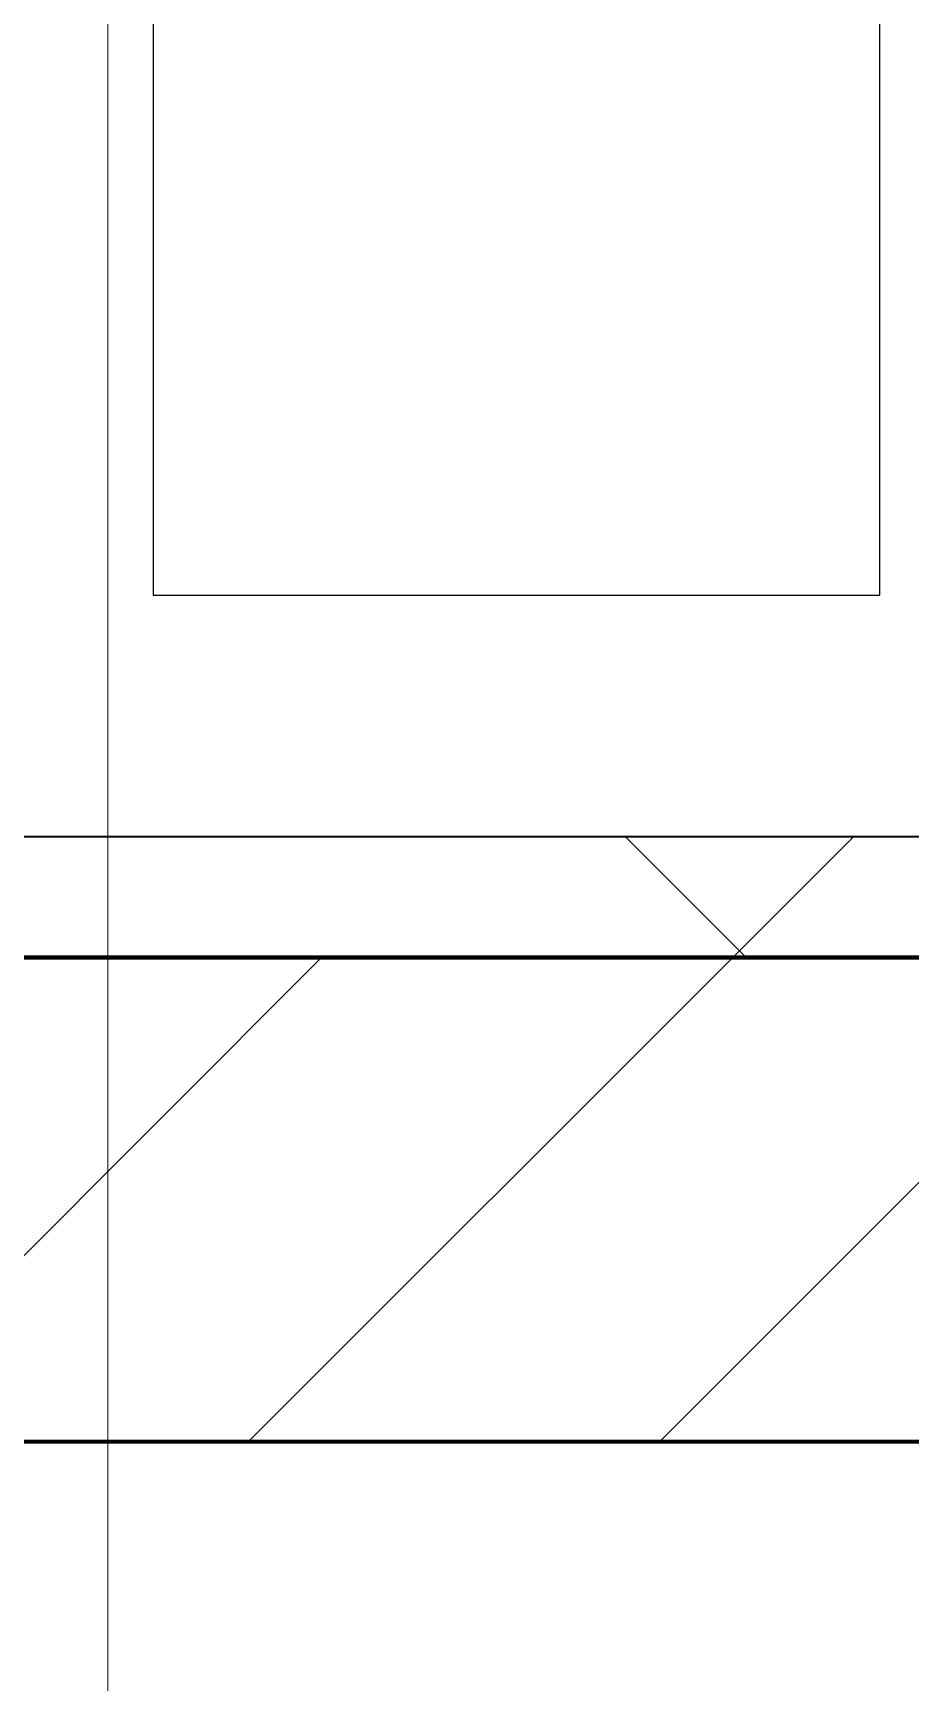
# Model space of a CAD drawing. Header units: millimetres. Extents: x -794334 to -714814, y -17806 to 22403.
# Drawn here: x -741481 to -741119, y -4120 to -3439 of the extents above; entities that cross this region are included whole.
import ezdxf
from ezdxf.xclip import XClip

# ---------------------------------------------------------------- set-up
doc = ezdxf.new("R2010")
doc.units = ezdxf.units.MM
doc.header["$XCLIPFRAME"] = 0
doc.layers.add('000 - WIPEOUT', color=250, linetype='Continuous')
doc.layers.add('A11_ALU.SOLID SHEET', color=2, linetype='Continuous')
for name, color, linetype, lineweight in [('A-GLAZ-CURT', 2, 'Continuous', 9), ('A-WALL', 5, 'Continuous', 35), ('A-WALL-FNSH', 2, 'Continuous', 35), ('A-WALL-PATT', 1, 'Continuous', 35), ('G-ANNO-TEXT', 3, 'Continuous', 9), ('WALL-E', 2, 'Continuous', 35)]:
    doc.layers.add(name, color=color, linetype=linetype, lineweight=lineweight)

# ---------------------------------------------------------------- blocks, each defined once
blk = doc.blocks.new('PPLS-PP19_Custom Tile Pattern - Custom Tile Pattern-V179-4252-01 ENLARGED CONCOURSE LEVEL - REFLECTED CEILING PLAN - SHEET 3')
at = {"layer": 'A-GLAZ-CURT'}
for p, q in [((-300, 0), (300, 0)), ((300, 0), (-300, 0)), ((195.99, 0), (202.06, 0)), ((202.06, 0), (195.99, 0)), ((202.98, 0), (213.31, 0)), ((213.31, 0), (202.98, 0)), ((230.06, 0), (300, 0)), ((-300, -50), (300, -50)), ((300, -50), (-300, -50))]:
    blk.add_line(p, q, dxfattribs=at)
for points, knots in [([(202.77, 0), (190.94, 0), (176.58, 0), (159.34, 0), (158.33, 0), (158.3, 0)], [-185.029123, -185.029123, -185.029123, -185.029123, -143.776725, -129.632772, -123.352749, -123.352749, -123.352749, -123.352749]), ([(159.07, 0), (159.13, 0), (160.84, 0), (165.21, 0), (174.15, 0), (185.98, 0), (208.82, 0), (219.42, 0), (230.06, 0)], [-115.643202, -115.643202, -115.643202, -115.643202, -114.681583, -87.660824, -65.295536, -41.623857, -24.459831, 0, 0, 0, 0]), ([(202.98, 0), (193.65, 0), (182.77, 0), (174.27, 0), (169.67, 0), (168.99, 0)], [-8701.505306, -8701.505306, -8701.505306, -8701.505306, -8253.978395, -8152.463617, -8069.855175, -8069.855175, -8069.855175, -8069.855175]), ([(215.22, 0), (214.62, 0), (210.55, 0), (203.98, 0), (187.54, 0), (175.3, 0), (169.49, 0)], [-203.825446, -203.825446, -203.825446, -203.825446, -198.527383, -184.406837, -162.427601, -142.916156, -142.916156, -142.916156, -142.916156]), ([(171.51, 0), (176.48, 0), (193.23, 0), (201.73, 0), (208.81, 0), (213.9, 0), (241.96, 0), (266.73, 0), (281.71, 0), (291.71, 0), (296.52, 0), (297.86, 0), (298.09, 0)], [-7971.819559, -7971.819559, -7971.819559, -7971.819559, -7784.112253, -7606.717214, -7289.299508, -7042.621073, -6582.165592, -6068.460911, -5766.029927, -5566.724884, -5280.360606, -5199.253518, -5199.253518, -5199.253518, -5199.253518]), ([(172.07, 0), (177.66, 0), (187.87, 0), (198.8, 0), (202.69, 0), (203, 0)], [-255.364076, -255.364076, -255.364076, -255.364076, -237.955587, -223.92608, -222.686143, -222.686143, -222.686143, -222.686143]), ([(300, 0), (286.53, 0), (254.22, 0), (220.93, 0), (203.76, 0), (202.99, 0)], [-285.253232, -285.253232, -285.253232, -285.253232, -244.693688, -187.987675, -185.28428, -185.28428, -185.28428, -185.28428]), ([(203.09, 0), (204.77, 0), (208.06, 0), (213.96, 0), (215.11, 0)], [-222.566766, -222.566766, -222.566766, -222.566766, -215.862851, -208.75215, -208.75215, -208.75215, -208.75215]), ([(247.1, 0), (246.76, 0), (245.04, 0), (238.34, 0), (226.56, 0), (221.1, 0), (210.25, 0), (204, 0)], [-9649.085549, -9649.085549, -9649.085549, -9649.085549, -9581.591397, -9406.094246, -9221.510254, -9016.44624, -8717.832359, -8717.832359, -8717.832359, -8717.832359]), ([(300, 0), (288.22, 0), (262, 0), (230.43, 0), (219.94, 0), (219.02, 0)], [-12528.858583, -12528.858583, -12528.858583, -12528.858583, -11905.454923, -11162.864862, -10856.732305, -10856.732305, -10856.732305, -10856.732305]), ([(219.9, 0), (220.86, 0), (227.84, 0), (242.06, 0), (246.54, 0), (246.96, 0)], [-10670.940496, -10670.940496, -10670.940496, -10670.940496, -10511.382485, -9925.173265, -9834.877357, -9834.877357, -9834.877357, -9834.877357]), ([(284.76, 0), (284.76, 0), (285.09, 0), (287.47, 0), (293.59, 0), (297.76, 0), (300, 0)], [-4110.630118, -4110.630118, -4110.630118, -4110.630118, -4053.389046, -3959.664717, -3862.421465, -3746.95702, -3746.95702, -3746.95702, -3746.95702]), ([(297.38, 0), (295.84, 0), (291.62, 0), (285.38, 0), (284.87, 0)], [-4803.172655, -4803.172655, -4803.172655, -4803.172655, -4358.271401, -4143.037883, -4143.037883, -4143.037883, -4143.037883])]:
    blk.add_open_spline(points, degree=3, knots=knots, dxfattribs=at)
blk = doc.blocks.new('PPLS-PP19_Custom Tile Pattern - Custom Tile Pattern-V180-4252-01 ENLARGED CONCOURSE LEVEL - REFLECTED CEILING PLAN - SHEET 3')
at = {"layer": 'A-GLAZ-CURT'}
for p, q in [((-300, 0), (300, 0)), ((300, 0), (-300, 0)), ((-293.07, 0), (-275.75, 0)), ((-275.75, 0), (-293.07, 0)), ((-222.32, 0), (-205, 0)), ((-205, 0), (-222.32, 0)), ((-300, -50), (300, -50)), ((300, -50), (-300, -50))]:
    blk.add_line(p, q, dxfattribs=at)
at = {"layer": 'A-GLAZ-CURT', "flags": 128}
for points in [[(-300, 0), (-291.56, 0), (-283.3, 0), (-275.2, 0), (-267.26, 0), (-259.45, 0), (-251.77, 0), (-244.2, 0), (-236.74, 0), (-229.36, 0), (-222.06, 0), (-214.83, 0), (-207.71, 0), (-200.76, 0), (-194.02, 0)], [(-125.32, 0), (-128.55, 0), (-134.16, 0), (-140.03, 0), (-145.5, 0), (-150.63, 0), (-155.53, 0), (-160.27, 0), (-164.95, 0), (-169.65, 0), (-174.47, 0), (-179.49, 0), (-184.81, 0), (-190.44, 0), (-196.37, 0), (-202.58, 0), (-209.04, 0), (-215.73, 0), (-222.63, 0), (-229.72, 0), (-236.97, 0), (-244.39, 0), (-251.96, 0), (-259.67, 0), (-267.51, 0), (-275.48, 0), (-283.55, 0), (-291.73, 0), (-300, 0)], [(-193.37, 0), (-187.54, 0), (-181.38, 0), (-175.58, 0), (-170.25, 0), (-165.64, 0), (-162.01, 0), (-159.53, 0), (-157.46, 0), (-154.52, 0), (-149.42, 0), (-141.84, 0), (-132.81, 0), (-126.08, 0)]]:
    blk.add_lwpolyline(points, dxfattribs=at)
at = {"layer": 'A-GLAZ-CURT'}
for points, knots in [([(-300, 0), (-284.65, 0), (-236.57, 0), (-176.47, 0), (-138.81, 0), (-125.48, 0)], [-5323.127839, -5323.127839, -5323.127839, -5323.127839, -4502.809032, -2700.551212, -1131.567783, -1131.567783, -1131.567783, -1131.567783]), ([(-125.61, 0), (-128.62, 0), (-154.17, 0), (-202.69, 0), (-262.56, 0), (-294.48, 0), (-300, 0)], [-17411.007533, -17411.007533, -17411.007533, -17411.007533, -17136.203329, -15131.813646, -13729.592194, -13439.944408, -13439.944408, -13439.944408, -13439.944408]), ([(-261.69, 0), (-262.08, 0), (-263.77, 0), (-264.9, 0), (-265.4, 0)], [-265.643949, -265.643949, -265.643949, -265.643949, -208.940337, 0, 0, 0, 0]), ([(-194.11, 0), (-197.85, 0), (-212.73, 0), (-232.01, 0), (-253.78, 0), (-259.43, 0), (-261.32, 0)], [-1593.863692, -1593.863692, -1593.863692, -1593.863692, -1400.429864, -858.079193, -543.655514, -283.020179, -283.020179, -283.020179, -283.020179]), ([(-258.6, 0), (-257.91, 0), (-254.26, 0), (-241.25, 0), (-225.99, 0), (-213.1, 0), (-202.97, 0), (-196.9, 0), (-193.87, 0)], [-5722.54675, -5722.54675, -5722.54675, -5722.54675, -5657.471696, -5413.335975, -5017.494783, -4832.723979, -4666.091899, -4493.543421, -4493.543421, -4493.543421, -4493.543421]), ([(-194.22, 0), (-195.3, 0), (-204.77, 0), (-216.65, 0), (-231.26, 0), (-233.46, 0), (-234, 0)], [-1479.642584, -1479.642584, -1479.642584, -1479.642584, -1422.553702, -978.033455, -846.069444, -682.911962, -682.911962, -682.911962, -682.911962]), ([(-233.49, 0), (-233.44, 0), (-232.38, 0), (-230.74, 0), (-225.3, 0), (-223.63, 0)], [-455.274641, -455.274641, -455.274641, -455.274641, -440.605512, -119.536984, 0, 0, 0, 0]), ([(-223.63, 0), (-219.39, 0), (-206.17, 0), (-188.58, 0), (-169.02, 0), (-152.12, 0), (-136.84, 0), (-128.51, 0), (-125.98, 0), (-125.38, 0)], [-5463.295695, -5463.295695, -5463.295695, -5463.295695, -5161.076232, -4739.070012, -4465.409639, -4149.119819, -3839.893365, -3647.167523, -3570.677909, -3570.677909, -3570.677909, -3570.677909]), ([(-193.38, 0), (-191.03, 0), (-182.7, 0), (-171.77, 0), (-158.7, 0), (-157.22, 0)], [-4484.136427, -4484.136427, -4484.136427, -4484.136427, -4349.945572, -4000.813434, -3840.635403, -3840.635403, -3840.635403, -3840.635403]), ([(-133.82, 0), (-135.51, 0), (-137.8, 0), (-149.31, 0), (-162.01, 0), (-176.62, 0), (-188.3, 0), (-193.38, 0)], [-2731.647847, -2731.647847, -2731.647847, -2731.647847, -2418.507304, -2308.929706, -2113.765672, -1763.376603, -1494.50536, -1494.50536, -1494.50536, -1494.50536]), ([(-137.88, 0), (-140.56, 0), (-147.66, 0), (-147.69, 0), (-158.72, 0), (-174.02, 0), (-182.73, 0), (-190.51, 0), (-193.35, 0)], [-3187.727384, -3187.727384, -3187.727384, -3187.727384, -2919.378265, -2477.344047, -2237.412286, -2029.680487, -1755.085331, -1607.077089, -1607.077089, -1607.077089, -1607.077089]), ([(-152.35, 0), (-151.03, 0), (-147.71, 0), (-143.57, 0), (-138.62, 0)], [-3494.978217, -3494.978217, -3494.978217, -3494.978217, -3371.022232, -3227.460399, -3227.460399, -3227.460399, -3227.460399]), ([(-118.78, 0), (-121.86, 0), (-126.28, 0), (-136.96, 0), (-147.46, 0), (-150.03, 0), (-150.57, 0)], [-5938.474035, -5938.474035, -5938.474035, -5938.474035, -5700.061948, -5508.838257, -5298.784692, -5196.16478, -5196.16478, -5196.16478, -5196.16478]), ([(-150.34, 0), (-150.07, 0), (-147.75, 0), (-142.76, 0), (-131.72, 0), (-125.75, 0)], [-4948.728362, -4948.728362, -4948.728362, -4948.728362, -4883.323924, -4440.880425, -4082.700899, -4082.700899, -4082.700899, -4082.700899]), ([(-26.75, 0), (-27.82, 0), (-36.18, 0), (-53.55, 0), (-78.2, 0), (-110.94, 0), (-130.52, 0), (-147.74, 0), (-149.07, 0)], [-8718.362214, -8718.362214, -8718.362214, -8718.362214, -8532.293389, -8073.216054, -7508.296369, -7004.680444, -6449.282163, -6277.220794, -6277.220794, -6277.220794, -6277.220794]), ([(-148.23, 0), (-146.94, 0), (-140.15, 0), (-137.28, 0), (-133.93, 0), (-128.78, 0), (-126.5, 0)], [-6162.058746, -6162.058746, -6162.058746, -6162.058746, -6017.569127, -5560.701257, -5364.112219, -5231.017328, -5231.017328, -5231.017328, -5231.017328]), ([(-125.51, 0), (-125.91, 0), (-130.18, 0), (-139.03, 0), (-146.11, 0), (-146.95, 0)], [-967.205826, -967.205826, -967.205826, -967.205826, -945.742622, -741.901385, -489.130243, -489.130243, -489.130243, -489.130243]), ([(-146.69, 0), (-146.59, 0), (-145.49, 0), (-135.91, 0), (-128.63, 0), (-125.46, 0)], [-420.34245, -420.34245, -420.34245, -420.34245, -406.956646, -290.263673, -9.296654, -9.296654, -9.296654, -9.296654]), ([(-127.41, 0), (-131.63, 0), (-133.16, 0), (-134.09, 0), (-134.15, 0)], [-8540.990293, -8540.990293, -8540.990293, -8540.990293, -8266.114998, -8246.473386, -8246.473386, -8246.473386, -8246.473386]), ([(-134.15, 0), (-133.32, 0), (-131.28, 0), (-127.21, 0), (-125.58, 0)], [-7657.439573, -7657.439573, -7657.439573, -7657.439573, -7293.749979, -7104.718051, -7104.718051, -7104.718051, -7104.718051]), ([(-120.13, 0), (-120.14, 0), (-120.24, 0), (-121.3, 0), (-129.25, 0), (-133.82, 0)], [-2933.992132, -2933.992132, -2933.992132, -2933.992132, -2920.575025, -2840.280255, -2731.647847, -2731.647847, -2731.647847, -2731.647847]), ([(-113.43, 0), (-113.44, 0), (-113.96, 0), (-119.73, 0), (-125.43, 0), (-127.03, 0), (-127.41, 0)], [-328.499627, -328.499627, -328.499627, -328.499627, -282.672656, -98.539552, -24.539552, 0, 0, 0, 0]), ([(-125.55, 0), (-121.72, 0), (-108.38, 0), (-86.68, 0), (-66.49, 0), (-59.11, 0), (-57.64, 0)], [-5212.910038, -5212.910038, -5212.910038, -5212.910038, -4994.692869, -4542.524482, -4008.285538, -3860.98898, -3860.98898, -3860.98898, -3860.98898]), ([(-125.51, 0), (-125.12, 0), (-120.29, 0), (-107.3, 0), (-90.42, 0), (-75.26, 0), (-68.41, 0), (-65.12, 0), (-63.63, 0)], [-4078.101975, -4078.101975, -4078.101975, -4078.101975, -4054.690705, -3793.097032, -3402.597032, -3144.956779, -3050.982048, -2969.237017, -2969.237017, -2969.237017, -2969.237017]), ([(-72.93, 0), (-75.51, 0), (-89.52, 0), (-108.85, 0), (-125.5, 0)], [-19442.345229, -19442.345229, -19442.345229, -19442.345229, -18935.241197, -17414.395142, -17414.395142, -17414.395142, -17414.395142]), ([(-125.15, 0), (-124.93, 0), (-121.96, 0), (-113.01, 0), (-98.9, 0), (-85.29, 0), (-71.67, 0), (-65.93, 0), (-65.07, 0)], [-3362.7396, -3362.7396, -3362.7396, -3362.7396, -3342.215224, -3074.362186, -2902.289527, -2605.247022, -2322.099534, -2241.8264, -2241.8264, -2241.8264, -2241.8264]), ([(-124.91, 0), (-124.01, 0), (-118.66, 0), (-110.8, 0), (-99.5, 0), (-91.46, 0)], [-1108.984966, -1108.984966, -1108.984966, -1108.984966, -1002.059161, -460.363443, 0, 0, 0, 0]), ([(-86.16, 0), (-91.37, 0), (-103.52, 0), (-117.25, 0), (-124.73, 0)], [-1681.3698, -1681.3698, -1681.3698, -1681.3698, -1374.161226, -980.79905, -980.79905, -980.79905, -980.79905]), ([(-124.73, 0), (-124.38, 0), (-123.8, 0), (-123.43, 0), (-123.28, 0)], [-3541.024987, -3541.024987, -3541.024987, -3541.024987, -3488.92562, -3439.852845, -3439.852845, -3439.852845, -3439.852845]), ([(-124.62, 0), (-122.54, 0), (-113.72, 0), (-92.04, 0), (-74.02, 0), (-62.74, 0), (-60.36, 0), (-59.97, 0)], [-7068.405759, -7068.405759, -7068.405759, -7068.405759, -6839.55839, -6236.997189, -5713.340575, -5140.470607, -5006.787413, -5006.787413, -5006.787413, -5006.787413]), ([(-122.08, 0), (-122.01, 0), (-121.69, 0), (-121.2, 0), (-120.88, 0)], [-3136.336417, -3136.336417, -3136.336417, -3136.336417, -3110.304437, -3035.164275, -3035.164275, -3035.164275, -3035.164275]), ([(-58.72, 0), (-59.58, 0), (-65.71, 0), (-81.23, 0), (-99.51, 0), (-114.02, 0), (-117.28, 0), (-118.78, 0)], [-1113.463882, -1113.463882, -1113.463882, -1113.463882, -1060.00838, -740.068933, -229.489605, -116.330425, 0, 0, 0, 0]), ([(-117.74, 0), (-117.19, 0), (-114.78, 0), (-113.43, 0), (-113.43, 0)], [-821.249067, -821.249067, -821.249067, -821.249067, -394.672656, -330.879064, -330.879064, -330.879064, -330.879064]), ([(-57.61, 0), (-58.6, 0), (-66.4, 0), (-85.2, 0), (-107.61, 0), (-116.56, 0), (-117.56, 0)], [-2941.613729, -2941.613729, -2941.613729, -2941.613729, -2842.901703, -2193.204658, -1433.981041, -985.49888, -985.49888, -985.49888, -985.49888]), ([(-115.82, 0), (-114.96, 0), (-110.41, 0), (-96.78, 0), (-71.33, 0), (-42.53, 0), (-12.78, 0), (4.23, 0), (9.64, 0), (10.14, 0), (10.18, 0)], [-5724.064692, -5724.064692, -5724.064692, -5724.064692, -5430.283136, -5103.229623, -4799.173296, -4065.652676, -3589.737505, -3285.047089, -3066.359526, -3044.715262, -3044.715262, -3044.715262, -3044.715262]), ([(-58.02, 0), (-62.73, 0), (-75.69, 0), (-94, 0), (-112.01, 0), (-114.94, 0), (-115.63, 0)], [-1461.463326, -1461.463326, -1461.463326, -1461.463326, -1208.454564, -789.402658, -501.969187, -243.577221, -243.577221, -243.577221, -243.577221]), ([(-91.46, 0), (-90.09, 0), (-84.7, 0), (-77.43, 0), (-72.73, 0), (-72.64, 0), (-72.64, 0)], [-19832.387487, -19832.387487, -19832.387487, -19832.387487, -19753.885894, -19541.04734, -19478.625389, -19471.062469, -19471.062469, -19471.062469, -19471.062469]), ([(-63.96, 0), (-64.13, 0), (-72.5, 0), (-80.63, 0), (-86.16, 0)], [-2171.769325, -2171.769325, -2171.769325, -2171.769325, -2007.031671, -1681.3698, -1681.3698, -1681.3698, -1681.3698]), ([(-29.03, 0), (-33.97, 0), (-43.74, 0), (-56.37, 0), (-71.66, 0), (-77.83, 0), (-82.66, 0), (-83.28, 0), (-83.28, 0)], [-2680.714891, -2680.714891, -2680.714891, -2680.714891, -2413.671296, -2161.752162, -2006.592567, -1646.621388, -1424.436217, -1393.971743, -1393.971743, -1393.971743, -1393.971743]), ([(-83.28, 0), (-83.28, 0), (-82.91, 0), (-76.14, 0), (-67.19, 0), (-60.64, 0), (-57.6, 0)], [-1393.4169, -1393.4169, -1393.4169, -1393.4169, -1353.722004, -1274.333717, -1073.56893, -876.612803, -876.612803, -876.612803, -876.612803]), ([(-66.39, 0), (-66.39, 0), (-63.63, 0), (-53.63, 0), (-34.42, 0), (-29.82, 0), (-29.19, 0)], [-2493.31794, -2493.31794, -2493.31794, -2493.31794, -2315.303971, -1809.437387, -963.711516, -666.19313, -666.19313, -666.19313, -666.19313]), ([(-58.46, 0), (-62.45, 0), (-65.96, 0), (-66.37, 0), (-66.38, 0)], [-2831.320802, -2831.320802, -2831.320802, -2831.320802, -2542.574734, -2498.224237, -2498.224237, -2498.224237, -2498.224237]), ([(-63.63, 0), (-61.49, 0), (-59.33, 0), (-57.93, 0), (-57.86, 0)], [-2969.237017, -2969.237017, -2969.237017, -2969.237017, -2851.217951, -2845.518808, -2845.518808, -2845.518808, -2845.518808]), ([(9.32, 0), (9.08, 0), (7.65, 0), (2.57, 0), (-12.23, 0), (-25.64, 0), (-40, 0), (-51.66, 0), (-57.71, 0)], [-2922.926651, -2922.926651, -2922.926651, -2922.926651, -2882.788014, -2720.818881, -2518.50168, -2125.455881, -1792.521578, -1466.981642, -1466.981642, -1466.981642, -1466.981642]), ([(31.18, 0), (25.97, 0), (11.99, 0), (-16.92, 0), (-41.84, 0), (-55.81, 0), (-57.69, 0)], [-4496.803627, -4496.803627, -4496.803627, -4496.803627, -4222.080604, -3745.412743, -2981.410125, -2849.522767, -2849.522767, -2849.522767, -2849.522767]), ([(-57.62, 0), (-55.93, 0), (-53.14, 0), (-48.53, 0), (-30.79, 0), (-18.03, 0), (2.5, 0), (8.65, 0), (9.48, 0)], [-3860.376761, -3860.376761, -3860.376761, -3860.376761, -3689.699207, -3546.54457, -3315.260113, -2864.387349, -2439.246196, -2366.412601, -2366.412601, -2366.412601, -2366.412601]), ([(-57.59, 0), (-56.52, 0), (-54.19, 0), (-45.2, 0), (-40.79, 0), (-40.46, 0), (-40.44, 0)], [-2837.144202, -2837.144202, -2837.144202, -2837.144202, -2734.127174, -2474.780881, -2410.990208, -2350.645972, -2350.645972, -2350.645972, -2350.645972]), ([(-36.33, 0), (-36.43, 0), (-37.27, 0), (-45.02, 0), (-46.01, 0), (-53.35, 0), (-57.56, 0)], [-1855.773136, -1855.773136, -1855.773136, -1855.773136, -1810.870157, -1672.078046, -1405.135169, -1137.799669, -1137.799669, -1137.799669, -1137.799669]), ([(-57.51, 0), (-57.39, 0), (-56.45, 0), (-54.23, 0), (-46.33, 0), (-42.62, 0), (-41.76, 0)], [-4712.270506, -4712.270506, -4712.270506, -4712.270506, -4680.891996, -4469.85053, -4321.566175, -4270.495146, -4270.495146, -4270.495146, -4270.495146]), ([(-36.62, 0), (-36.62, 0), (-40.35, 0), (-43.96, 0), (-51.33, 0), (-57.16, 0)], [-4069.478503, -4069.478503, -4069.478503, -4069.478503, -3858.647035, -3538.256648, -2956.49664, -2956.49664, -2956.49664, -2956.49664]), ([(-56.73, 0), (-53.59, 0), (-45.6, 0), (-36.49, 0), (-33.57, 0), (-29.94, 0), (-28.57, 0)], [-857.828765, -857.828765, -857.828765, -857.828765, -651.549973, -296.515819, -83.513472, 0, 0, 0, 0]), ([(-51.83, 0), (-51.83, 0), (-51.78, 0), (-47.4, 0), (-46.01, 0), (-40.22, 0), (-36.78, 0)], [-632.814994, -632.814994, -632.814994, -632.814994, -627.965721, -508.377888, -260.442412, 0, 0, 0, 0]), ([(76.63, 0), (74.8, 0), (67.65, 0), (53.52, 0), (37, 0), (24.07, 0), (12.82, 0), (-2.9, 0), (-20.62, 0), (-32.81, 0), (-44.85, 0), (-51.43, 0), (-51.79, 0)], [-3095.572228, -3095.572228, -3095.572228, -3095.572228, -2950.589685, -2634.532728, -2313.748533, -2106.613311, -1925.670641, -1617.263037, -1290.787923, -1039.307308, -819.71621, -644.910881, -644.910881, -644.910881, -644.910881]), ([(-41.76, 0), (-39.9, 0), (-37.72, 0), (-36.92, 0), (-36.77, 0)], [-4270.495146, -4270.495146, -4270.495146, -4270.495146, -4161.040818, -4106.245333, -4106.245333, -4106.245333, -4106.245333])]:
    blk.add_open_spline(points, degree=3, knots=knots, dxfattribs=at)
for points in [[(-58.83, 0), (-58.49, 0), (-58.12, 0), (-57.65, 0)], [(-39.84, 0), (-39.08, 0), (-38.11, 0), (-37.36, 0)]]:
    blk.add_open_spline(points, degree=3, dxfattribs=at)
blk = doc.blocks.new('*U1029')
at = {"layer": 'A-GLAZ-CURT'}
for name, p in [('PPLS-PP19_Custom Tile Pattern - Custom Tile Pattern-V179-4252-01 ENLARGED CONCOURSE LEVEL - REFLECTED CEILING PLAN - SHEET 3', (37202.37, -7350)), ('PPLS-PP19_Custom Tile Pattern - Custom Tile Pattern-V180-4252-01 ENLARGED CONCOURSE LEVEL - REFLECTED CEILING PLAN - SHEET 3', (37802.37, -7350))]:
    blk.add_blockref(name, p, dxfattribs=at)
blk = doc.blocks.new('*U1271')
at = {"color": 3}
blk.add_wipeout([(-437.5, 5950), (437.5, 5950), (437.5, 5650), (-437.5, 5650)], dxfattribs=at).dxf.layer = '000 - WIPEOUT'
at = {"layer": 'A11_ALU.SOLID SHEET', "color": 0, "linetype": 'ByBlock'}
blk.add_lwpolyline([(-437.5, 5650), (437.5, 5650), (437.5, 5950), (-437.5, 5950)], close=True, dxfattribs=at)
blk = doc.blocks.new('*U1630')
blk.add_lwpolyline([(22690, -750), (19166.45, -750), (19116.45, -700), (18966.44, -550), (-101025.39, -550), (-101025.39, -6704.96), (-96300, -6704.96), (-96300, -7350), (-94497.63, -7350), (17250, -7350), (17250, -6849.96), (18300, -6849.96), (22690, -6849.96)], close=True)
at = {"layer": 'A11_ALU.SOLID SHEET', "color": 0, "linetype": 'ByBlock', "rotation": 90}
blk.add_blockref('*U1271', (9200, -6813), dxfattribs=at)

msp = doc.modelspace()

# ---------------------------------------------------------------- block references
at = {"layer": 'A11_ALU.SOLID SHEET'}
ref = msp.add_blockref('*U1630', (-744681.24, 3579.02), dxfattribs=at)
XClip(ref).set_block_clipping_path([(-45802.4668593339, -9620.0029952967), (23702.8690583039, 10334.9999958097)])

# ---------------------------------------------------------------- next in the draw order: hatches: boundary and pattern name
at = {"layer": 'A-WALL-PATT', "lineweight": 9}
h = msp.add_hatch(dxfattribs=at)
h.set_pattern_fill('FP_5', color=256, style=0, pattern_type=2)
h.set_pattern_definition([(45, (0, 0), (-212.13203, 212.13203), []), (135, (0, 0), (-212.13203, -212.13203), [])])
h.paths.add_polyline_path([(-727630.24, -3820.98), (-727382.37, -3820.98), (-727382.37, -3770.98), (-790483.7, -3770.98), (-790483.7, -3820.98), (-727766, -3820.98)])
h = msp.add_hatch(dxfattribs=at)
h.set_pattern_fill('FP_2', color=256, style=0, pattern_type=2)
h.set_pattern_definition([(45, (0, 0), (-84.852814, 84.852814), [])])
h.paths.add_polyline_path([(-727382.37, -4020.98), (-727382.37, -3820.98), (-790483.7, -3820.98), (-790483.7, -4020.98), (-727494.49, -4020.98)])

# ---------------------------------------------------------------- next in the draw order: linework, layer by layer
at = {"layer": 'A-WALL', "color": 7, "lineweight": 70}
for p, q in [((-741980, -3820.98), (-740780, -3820.98)), ((-740780, -3820.98), (-741980, -3820.98)), ((-740780, -4020.98), (-741980, -4020.98))]:
    msp.add_line(p, q, dxfattribs=at)
at = {"layer": 'A-WALL-FNSH', "color": 250}
msp.add_line((-741980, -3770.98), (-740780, -3770.98), dxfattribs=at)
at = {"layer": 'G-ANNO-TEXT', "color": 10}
msp.add_line((-741449.88, -1976.5), (-741449.88, -11329.33), dxfattribs=at)
at = {"layer": 'WALL-E'}
for p, q in [((-727382.37, -4020.98), (-790483.7, -4020.98)), ((-790483.7, -4020.98), (-727382.37, -4020.98))]:
    msp.add_line(p, q, dxfattribs=at)

# ---------------------------------------------------------------- next in the draw order: block references
msp.add_blockref('*U1029', (-778882.37, 3579.02))

doc.saveas('drawing.dxf')
